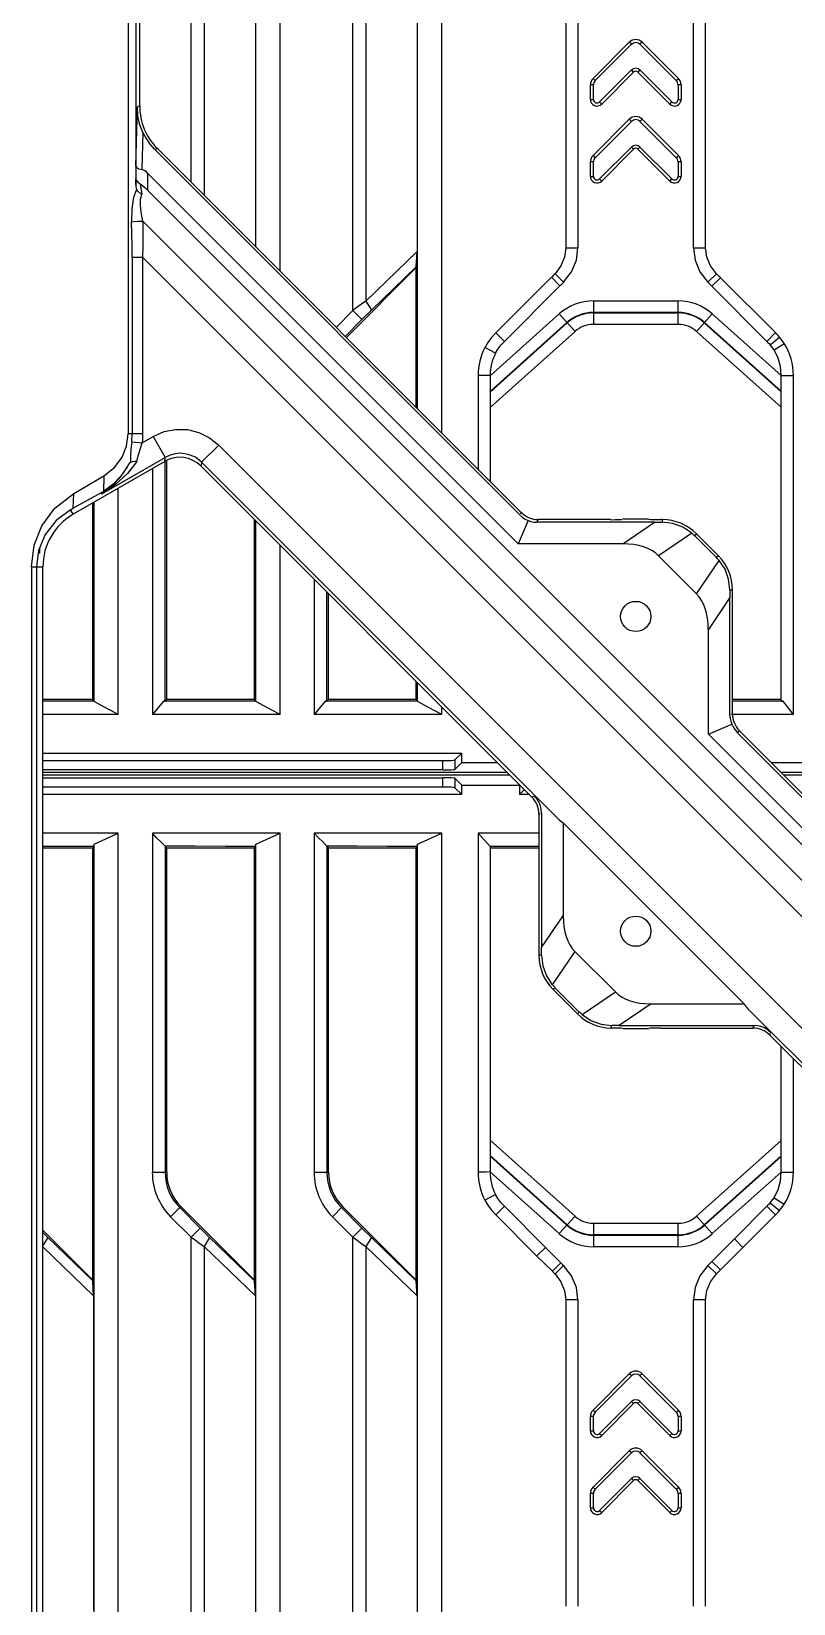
# Model space of a CAD drawing. Header units: millimetres. Extents: x -3132 to 28633, y 682 to 5849.
# Drawn here: x 23886 to 23948.9, y 2767.2 to 2897.1 of the extents above; entities that cross this region are included whole.
import ezdxf

# ---------------------------------------------------------------- set-up
doc = ezdxf.new("R2010")
doc.units = ezdxf.units.MM

# ---------------------------------------------------------------- blocks, each defined once
blk = doc.blocks.new('rtjg')
at = {"linetype": 'Continuous'}
for p, q in [((18582.99, 2557.33), (18582.99, 2742.31)), ((18584.99, 2555.33), (18584.99, 2742.31)), ((18596.36, 2543.96), (18596.36, 2742.31)), ((18598.36, 2541.96), (18598.36, 2742.31)), ((18572.44, 2734.24), (18572.44, 2541.89)), ((18573.06, 2734.24), (18573.06, 2562.49)), ((18573.39, 2568.99), (18573.39, 2734.24)), ((18577.64, 2562.68), (18577.64, 2587.75)), ((18591.01, 2552.08), (18591.01, 2587.75)), ((18578.71, 2586.98), (18578.71, 2561.61)), ((18592.08, 2586.98), (18592.08, 2552.85)), ((18582.95, 2582.88), (18582.95, 2557.37)), ((18596.32, 2582.88), (18596.32, 2556.95)), ((18608.61, 2582.57), (18608.61, 2557.26)), ((18609.61, 2582.57), (18609.61, 2557.26)), ((18619.16, 2557.26), (18619.16, 2582.57)), ((18620.16, 2557.26), (18620.16, 2582.57)), ((18613.86, 2574.25), (18610.86, 2571.25)), ((18611.04, 2571.08), (18614.04, 2574.08)), ((18614.04, 2574.08), (18613.86, 2574.25)), ((18614.92, 2574.25), (18614.74, 2574.08)), ((18614.74, 2574.08), (18617.74, 2571.08)), ((18617.92, 2571.25), (18614.92, 2574.25)), ((18614.04, 2571.96), (18611.4, 2569.32)), ((18611.58, 2569.14), (18614.21, 2571.78)), ((18614.21, 2571.78), (18614.04, 2571.96)), ((18614.74, 2571.96), (18614.57, 2571.78)), ((18614.57, 2571.78), (18617.2, 2569.14)), ((18617.38, 2569.32), (18614.74, 2571.96)), ((18610.64, 2569.53), (18610.64, 2570.72)), ((18610.89, 2570.72), (18610.64, 2570.72)), ((18610.86, 2571.25), (18611.04, 2571.08)), ((18610.89, 2569.53), (18610.89, 2570.72)), ((18617.74, 2571.08), (18617.92, 2571.25)), ((18617.89, 2570.72), (18617.89, 2569.53)), ((18618.14, 2570.72), (18617.89, 2570.72)), ((18618.14, 2570.72), (18618.14, 2569.53)), ((18610.64, 2569.53), (18610.89, 2569.53)), ((18611.4, 2569.32), (18611.58, 2569.14)), ((18617.2, 2569.14), (18617.38, 2569.32)), ((18617.89, 2569.53), (18618.14, 2569.53)), ((18573.08, 2564), (18573.2, 2568.91)), ((18573.39, 2568.99), (18573.2, 2568.91)), ((18613.86, 2567.89), (18610.86, 2564.89)), ((18614.04, 2567.71), (18613.86, 2567.89)), ((18614.92, 2567.89), (18614.74, 2567.71)), ((18617.92, 2564.89), (18614.92, 2567.89)), ((18573.66, 2566.79), (18573.58, 2563.73)), ((18611.04, 2564.71), (18614.04, 2567.71)), ((18614.74, 2567.71), (18617.74, 2564.71)), ((18574.63, 2565.38), (18574.85, 2565.47)), ((18574.63, 2565.38), (18604.84, 2535.18)), ((18574.85, 2565.47), (18604.93, 2535.39)), ((18614.04, 2565.59), (18611.4, 2562.96)), ((18611.58, 2562.78), (18614.21, 2565.42)), ((18614.21, 2565.42), (18614.04, 2565.59)), ((18614.74, 2565.59), (18614.57, 2565.42)), ((18614.57, 2565.42), (18617.2, 2562.78)), ((18617.38, 2562.96), (18614.74, 2565.59)), ((18610.64, 2563.17), (18610.64, 2564.36)), ((18610.89, 2564.36), (18610.64, 2564.36)), ((18610.86, 2564.89), (18611.04, 2564.71)), ((18610.89, 2563.17), (18610.89, 2564.36)), ((18617.74, 2564.71), (18617.92, 2564.89)), ((18617.89, 2564.36), (18617.89, 2563.17)), ((18618.14, 2564.36), (18617.89, 2564.36)), ((18618.14, 2564.36), (18618.14, 2563.17)), ((18574.07, 2562.01), (18574.07, 2563.42)), ((18604.68, 2532.81), (18574.07, 2563.42)), ((18610.64, 2563.17), (18610.89, 2563.17)), ((18611.4, 2562.96), (18611.58, 2562.78)), ((18617.2, 2562.78), (18617.38, 2562.96)), ((18617.89, 2563.17), (18618.14, 2563.17)), ((18574.07, 2562.01), (18691.03, 2445.05)), ((18663.49, 2469.63), (18573.64, 2559.47)), ((18572.76, 2556.49), (18572.76, 2541.89)), ((18572.76, 2556.49), (18573.63, 2556.49)), ((18573.63, 2556.49), (18573.63, 2541.89)), ((18573.63, 2556.49), (18662.73, 2467.39)), ((18596.32, 2556.95), (18592.08, 2552.85)), ((18596.25, 2555.69), (18596.32, 2556.95)), ((18608.61, 2557.26), (18609.61, 2557.26)), ((18619.16, 2557.26), (18620.16, 2557.26)), ((18590.47, 2549.85), (18596.22, 2555.61)), ((18592.54, 2552.11), (18596.25, 2555.69)), ((18596.22, 2555.61), (18596.25, 2555.69)), ((18596.22, 2555.61), (18596.22, 2544.1)), ((18607.42, 2554.83), (18602.82, 2550.25)), ((18608.12, 2554.12), (18607.42, 2554.83)), ((18608.43, 2554.43), (18607.72, 2555.13)), ((18620.35, 2554.42), (18621.06, 2555.13)), ((18621.39, 2554.8), (18620.68, 2554.09)), ((18625.93, 2550.26), (18621.39, 2554.8)), ((18603.53, 2549.54), (18608.12, 2554.12)), ((18620.68, 2554.09), (18625.23, 2549.54)), ((18592.08, 2552.85), (18592.54, 2552.11)), ((18610.89, 2552.88), (18610.89, 2550.94)), ((18610.89, 2552.88), (18617.9, 2552.88)), ((18617.9, 2550.94), (18617.9, 2552.88)), ((18591.01, 2552.08), (18589.63, 2550.69)), ((18590.37, 2549.95), (18591.76, 2551.34)), ((18591.76, 2551.34), (18591.01, 2552.08)), ((18608.07, 2551.8), (18602.36, 2546.68)), ((18608.7, 2551.09), (18602.36, 2545.4)), ((18602.36, 2545.34), (18608.73, 2551.06)), ((18609.37, 2550.35), (18608.07, 2551.8)), ((18617.9, 2551.93), (18610.89, 2551.93)), ((18610.89, 2551.89), (18617.9, 2551.89)), ((18617.9, 2550.94), (18610.89, 2550.94)), ((18620.71, 2551.8), (18619.42, 2550.36)), ((18620.05, 2551.06), (18626.42, 2545.36)), ((18626.42, 2545.42), (18620.08, 2551.1)), ((18626.42, 2546.71), (18620.71, 2551.8)), ((18602.36, 2544.07), (18609.37, 2550.35)), ((18603.53, 2549.54), (18602.82, 2550.25)), ((18619.42, 2550.36), (18626.42, 2544.09)), ((18625.23, 2549.54), (18625.93, 2550.26)), ((18625.5, 2549.25), (18626.27, 2549.89)), ((18602.81, 2548.56), (18601.91, 2549.02)), ((18625.82, 2548.83), (18626.67, 2549.36)), ((18601.36, 2546.73), (18601.36, 2538.96)), ((18602.36, 2546.73), (18601.36, 2546.73)), ((18602.36, 2546.73), (18602.36, 2537.96)), ((18626.42, 2546.71), (18627.42, 2546.72)), ((18626.42, 2519.81), (18626.42, 2546.71)), ((18627.42, 2518.72), (18627.42, 2546.71)), ((18573.63, 2541.89), (18572.44, 2541.89)), ((18572.73, 2541.25), (18573.6, 2541.16)), ((18573.6, 2541.16), (18574.51, 2541.69)), ((18574.51, 2541.69), (18575.5, 2539.95)), ((18578.51, 2539.56), (18579.92, 2540.97)), ((18662.73, 2458.16), (18579.92, 2540.97)), ((18575.46, 2539.62), (18567.89, 2535.25)), ((18570.26, 2536.93), (18575.5, 2539.95)), ((18572.37, 2539.2), (18571.84, 2538.41)), ((18572.17, 2538.85), (18572.37, 2539.2)), ((18573.15, 2539.61), (18572.38, 2538.63)), ((18575.46, 2539.62), (18575.5, 2539.95)), ((18575.49, 2519.81), (18575.49, 2539.62)), ((18575.62, 2519.94), (18575.62, 2539.7)), ((18578.51, 2539.56), (18578.46, 2539.23)), ((18605.81, 2511.89), (18578.46, 2539.23)), ((18578.51, 2539.56), (18607.96, 2510.11)), ((18567.94, 2536.98), (18570.44, 2538.43)), ((18570.44, 2538.43), (18570.4, 2537.13)), ((18570.44, 2538.43), (18571.32, 2539.12)), ((18571.84, 2538.41), (18571.18, 2537.71)), ((18572.38, 2538.63), (18571.41, 2537.73)), ((18574.44, 2539.03), (18574.44, 2518.72)), ((18570.2, 2537.02), (18567.9, 2535.75)), ((18567.9, 2535.75), (18567.94, 2536.98)), ((18570.2, 2537.02), (18570.26, 2536.93)), ((18571.41, 2537.73), (18570.26, 2536.93)), ((18570.26, 2536.93), (18570.59, 2537.15)), ((18571.18, 2537.71), (18570.4, 2537.13)), ((18571.62, 2518.72), (18571.62, 2537.41)), ((18567.67, 2535.63), (18567.9, 2535.75)), ((18567.89, 2535.25), (18567.67, 2535.63)), ((18569.48, 2536.17), (18569.48, 2519.94)), ((18569.62, 2519.79), (18569.62, 2536.25)), ((18604.93, 2535.39), (18604.87, 2535.25)), ((18582.85, 2534.84), (18582.85, 2519.94)), ((18582.99, 2519.79), (18582.99, 2534.7)), ((18605.49, 2534.75), (18604.68, 2532.81)), ((18615.95, 2534.59), (18606.22, 2534.59)), ((18606.28, 2534.67), (18606.33, 2534.81)), ((18612.31, 2534.81), (18606.33, 2534.81)), ((18613.4, 2534.88), (18613.31, 2534.84)), ((18613.32, 2532.81), (18615.95, 2534.59)), ((18613.4, 2534.88), (18615.38, 2534.88)), ((18615.38, 2534.88), (18615.47, 2534.84)), ((18616.58, 2534.81), (18616.46, 2534.81)), ((18616.58, 2534.81), (18616.58, 2534.59)), ((18565.59, 2533.59), (18565.04, 2532.26)), ((18584.99, 2518.72), (18584.99, 2532.7)), ((18613.32, 2532.81), (18604.68, 2532.81)), ((18619.02, 2533.7), (18616.26, 2531.83)), ((18619.26, 2533.49), (18619.41, 2533.64)), ((18621.07, 2531.68), (18619.26, 2533.49)), ((18619.41, 2533.64), (18621.22, 2531.83)), ((18564.44, 2530.92), (18564.67, 2532.69)), ((18565.04, 2532.26), (18564.87, 2530.92)), ((18565.12, 2532.05), (18565.02, 2532.05)), ((18565.12, 2532.44), (18565.12, 2532.05)), ((18619.41, 2528.69), (18616.26, 2531.83)), ((18619.41, 2528.69), (18621.28, 2531.44)), ((18621.22, 2531.83), (18621.07, 2531.68)), ((18564.44, 2530.92), (18564.44, 2429.74)), ((18564.44, 2530.92), (18565.39, 2530.92)), ((18564.87, 2530.92), (18564.87, 2429.74)), ((18565.39, 2429.74), (18565.39, 2530.92)), ((18587.81, 2529.89), (18587.81, 2518.72)), ((18588.86, 2519.81), (18588.86, 2528.83)), ((18622.17, 2529), (18622.39, 2529)), ((18622.39, 2518.76), (18622.39, 2529)), ((18588.99, 2519.94), (18588.99, 2528.7)), ((18622.17, 2528.37), (18620.39, 2525.74)), ((18622.17, 2518.64), (18622.17, 2528.37)), ((18620.39, 2517.1), (18620.39, 2525.74)), ((18596.22, 2521.47), (18596.22, 2519.94)), ((18596.36, 2519.79), (18596.36, 2521.33)), ((18569.48, 2519.94), (18565.39, 2519.94)), ((18569.62, 2519.8), (18565.39, 2519.8)), ((18575.36, 2519.8), (18574.44, 2518.72)), ((18575.36, 2519.8), (18575.49, 2519.81)), ((18582.99, 2519.8), (18575.36, 2519.8)), ((18575.49, 2519.81), (18575.62, 2519.94)), ((18582.85, 2519.94), (18575.62, 2519.94)), ((18588.73, 2519.8), (18587.81, 2518.72)), ((18588.73, 2519.8), (18588.86, 2519.81)), ((18596.36, 2519.8), (18588.73, 2519.8)), ((18588.86, 2519.81), (18588.99, 2519.94)), ((18596.22, 2519.94), (18588.99, 2519.94)), ((18626.42, 2519.94), (18622.39, 2519.94)), ((18626.57, 2519.8), (18622.39, 2519.8)), ((18626.42, 2519.81), (18626.57, 2519.8)), ((18627.42, 2518.72), (18626.57, 2519.8)), ((18571.62, 2518.72), (18565.39, 2518.72)), ((18584.99, 2518.72), (18574.44, 2518.72)), ((18598.36, 2518.72), (18587.81, 2518.72)), ((18598.36, 2518.72), (18598.36, 2519.33)), ((18622.39, 2518.76), (18622.25, 2518.7)), ((18627.42, 2518.72), (18622.39, 2518.72)), ((18620.39, 2517.1), (18622.33, 2517.91)), ((18622.83, 2517.29), (18622.97, 2517.35)), ((18622.97, 2517.35), (18703.99, 2436.33)), ((18705.46, 2432.03), (18620.39, 2517.1)), ((18565.39, 2515.53), (18600.01, 2515.53)), ((18565.39, 2514.91), (18598.44, 2514.91)), ((18598.44, 2514.13), (18598.44, 2514.91)), ((18600.01, 2515.53), (18599.44, 2514.96)), ((18599.44, 2514.96), (18599.44, 2514.18)), ((18600.01, 2514.75), (18599.44, 2514.18)), ((18600.01, 2514.75), (18600.01, 2515.53)), ((18600.01, 2514.75), (18602.94, 2514.75)), ((18625.57, 2514.75), (18628.77, 2514.75)), ((18598.44, 2514.13), (18565.39, 2514.13)), ((18603.78, 2513.91), (18565.39, 2513.91)), ((18603.98, 2513.71), (18565.39, 2513.71)), ((18565.39, 2513.49), (18598.44, 2513.49)), ((18598.44, 2512.71), (18598.44, 2513.49)), ((18599.44, 2513.44), (18599.44, 2512.66)), ((18600.01, 2512.87), (18599.44, 2513.44)), ((18717.89, 2513.91), (18626.41, 2513.91)), ((18717.89, 2513.71), (18626.61, 2513.71)), ((18598.44, 2512.71), (18565.39, 2512.71)), ((18600.01, 2512.09), (18565.39, 2512.09)), ((18600.01, 2512.09), (18599.44, 2512.66)), ((18600.01, 2512.09), (18600.01, 2512.87)), ((18600.01, 2512.87), (18604.77, 2512.87)), ((18604.77, 2512.87), (18604.77, 2512.09)), ((18604.77, 2512.09), (18605.19, 2512.51)), ((18605.6, 2512.09), (18604.77, 2512.09)), ((18605.95, 2511.94), (18605.81, 2511.89)), ((18606.39, 2510.48), (18606.53, 2510.54)), ((18606.39, 2510.48), (18606.39, 2498.82)), ((18606.61, 2510.59), (18606.61, 2499.45)), ((18608.39, 2509.77), (18608.39, 2502.08)), ((18623.35, 2494.81), (18608.39, 2509.77)), ((18571.62, 2508.9), (18565.39, 2508.9)), ((18569.62, 2507.99), (18571.62, 2508.9)), ((18571.62, 2423.02), (18571.62, 2508.9)), ((18574.44, 2508.9), (18574.44, 2480.89)), ((18584.99, 2508.9), (18574.44, 2508.9)), ((18582.99, 2507.99), (18584.99, 2508.9)), ((18584.99, 2275.81), (18584.99, 2508.9)), ((18587.81, 2508.9), (18587.81, 2480.89)), ((18598.36, 2508.9), (18587.81, 2508.9)), ((18596.36, 2507.99), (18598.36, 2508.9)), ((18598.36, 2275.81), (18598.36, 2508.9)), ((18601.36, 2508.9), (18601.36, 2480.89)), ((18606.39, 2508.9), (18601.36, 2508.9)), ((18601.36, 2508.9), (18602.36, 2507.81)), ((18569.48, 2507.68), (18565.39, 2507.68)), ((18569.61, 2507.81), (18569.48, 2507.68)), ((18569.48, 2507.68), (18569.48, 2472.01)), ((18569.61, 2507.81), (18569.63, 2507.99)), ((18569.62, 2424.41), (18569.62, 2507.99)), ((18575.5, 2507.82), (18575.49, 2480.89)), ((18575.62, 2480.89), (18575.62, 2507.68)), ((18582.85, 2507.68), (18575.62, 2507.68)), ((18582.98, 2507.81), (18582.85, 2507.68)), ((18582.85, 2507.68), (18582.85, 2472.01)), ((18582.98, 2507.81), (18583, 2507.99)), ((18582.99, 2275.81), (18582.99, 2507.99)), ((18588.87, 2507.82), (18588.86, 2480.89)), ((18588.99, 2480.89), (18588.99, 2507.68)), ((18596.22, 2507.68), (18588.99, 2507.68)), ((18596.35, 2507.81), (18596.22, 2507.68)), ((18596.22, 2507.68), (18596.22, 2472.01)), ((18596.35, 2507.81), (18596.37, 2507.99)), ((18596.36, 2275.81), (18596.36, 2507.99)), ((18602.36, 2507.81), (18602.36, 2480.92)), ((18606.39, 2507.81), (18602.36, 2507.81)), ((18606.39, 2507.68), (18602.36, 2507.68)), ((18606.61, 2499.45), (18608.39, 2502.08)), ((18609.36, 2499.14), (18607.49, 2496.38)), ((18609.36, 2499.14), (18612.72, 2495.79)), ((18606.61, 2498.82), (18606.39, 2498.82)), ((18607.56, 2495.99), (18607.71, 2496.14)), ((18609.57, 2493.98), (18607.56, 2495.99)), ((18607.71, 2496.14), (18609.72, 2494.13)), ((18609.96, 2493.92), (18612.72, 2495.79)), ((18609.72, 2494.13), (18609.57, 2493.98)), ((18615.66, 2494.81), (18613.03, 2493.03)), ((18615.66, 2494.81), (18623.35, 2494.81)), ((18623.69, 2494.38), (18661.32, 2456.75)), ((18612.83, 2492.8), (18612.31, 2492.81)), ((18612.4, 2492.81), (18612.4, 2493.03)), ((18613.03, 2493.03), (18624.17, 2493.03)), ((18613.4, 2492.74), (18613.31, 2492.78)), ((18615.38, 2492.74), (18613.4, 2492.74)), ((18615.38, 2492.74), (18615.47, 2492.78)), ((18616.46, 2492.81), (18624.06, 2492.81)), ((18624.12, 2492.95), (18624.06, 2492.81)), ((18625.47, 2492.23), (18625.52, 2492.37)), ((18676.3, 2441.39), (18625.47, 2492.23)), ((18626.42, 2480.91), (18626.42, 2491.27)), ((18627.42, 2480.9), (18627.42, 2490.27)), ((18609.37, 2477.27), (18602.36, 2483.55)), ((18626.42, 2483.53), (18619.42, 2477.26)), ((18608.73, 2476.56), (18602.36, 2482.28)), ((18602.36, 2482.22), (18608.7, 2476.53)), ((18626.42, 2482.25), (18620.05, 2476.56)), ((18620.08, 2476.52), (18626.42, 2482.19)), ((18574.44, 2480.89), (18575.62, 2480.89)), ((18587.81, 2480.89), (18588.99, 2480.89)), ((18602.36, 2480.92), (18608.07, 2475.82)), ((18620.71, 2475.82), (18626.42, 2480.91)), ((18626.42, 2480.91), (18627.42, 2480.89)), ((18602.81, 2479.06), (18601.91, 2478.6)), ((18625.32, 2478.17), (18622.55, 2475.39)), ((18625.5, 2478.37), (18626.27, 2477.73)), ((18625.82, 2478.79), (18626.66, 2478.25)), ((18576.79, 2478.06), (18575.95, 2477.22)), ((18575.95, 2477.22), (18577.64, 2475.54)), ((18576.7, 2477.97), (18578.39, 2476.28)), ((18582.85, 2472.01), (18576.79, 2478.06)), ((18590.16, 2478.06), (18589.32, 2477.22)), ((18589.32, 2477.22), (18591.01, 2475.54)), ((18590.07, 2477.97), (18591.76, 2476.28)), ((18596.22, 2472.01), (18590.16, 2478.06)), ((18603.53, 2478.08), (18602.83, 2477.37)), ((18602.83, 2477.37), (18606.22, 2473.97)), ((18606.93, 2474.68), (18603.53, 2478.08)), ((18608.07, 2475.82), (18609.37, 2477.27)), ((18619.42, 2477.26), (18620.71, 2475.82)), ((18623.25, 2474.68), (18625.93, 2477.37)), ((18625.23, 2478.08), (18625.93, 2477.37)), ((18569.48, 2472.01), (18565.39, 2476.1)), ((18577.64, 2475.54), (18578.39, 2476.28)), ((18591.01, 2475.54), (18591.76, 2476.28)), ((18610.89, 2476.68), (18610.89, 2474.74)), ((18610.89, 2476.68), (18617.9, 2476.68)), ((18617.9, 2475.73), (18610.89, 2475.73)), ((18610.89, 2475.69), (18617.9, 2475.69)), ((18617.9, 2474.74), (18617.9, 2476.68)), ((18565.8, 2475.51), (18565.39, 2474.84)), ((18565.39, 2474.72), (18569.58, 2470.67)), ((18569.51, 2471.93), (18565.8, 2475.51)), ((18577.64, 2439.87), (18577.64, 2475.54)), ((18579.17, 2475.51), (18578.71, 2474.76)), ((18578.71, 2474.76), (18578.71, 2440.64)), ((18578.71, 2474.76), (18582.95, 2470.67)), ((18582.88, 2471.93), (18579.17, 2475.51)), ((18591.01, 2439.87), (18591.01, 2475.54)), ((18592.54, 2475.51), (18592.08, 2474.76)), ((18592.08, 2474.76), (18592.08, 2440.64)), ((18592.08, 2474.76), (18596.32, 2470.67)), ((18596.25, 2471.93), (18592.54, 2475.51)), ((18606.93, 2474.68), (18606.22, 2473.98)), ((18608.21, 2473.41), (18606.93, 2474.68)), ((18617.9, 2474.74), (18610.89, 2474.74)), ((18622.54, 2475.39), (18623.25, 2474.68)), ((18606.22, 2473.97), (18607.5, 2472.71)), ((18607.5, 2472.71), (18608.21, 2473.41)), ((18608.43, 2473.19), (18607.72, 2472.49)), ((18620.35, 2473.2), (18621.06, 2472.49)), ((18621.39, 2472.82), (18620.68, 2473.53)), ((18569.48, 2472.01), (18569.51, 2471.93)), ((18569.58, 2470.67), (18569.51, 2471.93)), ((18582.85, 2472.01), (18582.88, 2471.93)), ((18582.95, 2470.67), (18582.88, 2471.93)), ((18596.22, 2472.01), (18596.25, 2471.93)), ((18596.32, 2470.67), (18596.25, 2471.93)), ((18569.58, 2470.67), (18569.58, 2444.74)), ((18582.95, 2470.67), (18582.95, 2444.74)), ((18596.32, 2470.67), (18596.32, 2444.74)), ((18608.61, 2470.35), (18608.61, 2445.05)), ((18609.61, 2470.36), (18608.61, 2470.36)), ((18609.61, 2470.36), (18609.61, 2445.05)), ((18619.16, 2445.05), (18619.16, 2470.35)), ((18620.16, 2470.35), (18619.16, 2470.35)), ((18620.16, 2445.05), (18620.16, 2470.35)), ((18613.86, 2464.25), (18610.86, 2461.25)), ((18611.04, 2461.08), (18614.04, 2464.08)), ((18614.04, 2464.08), (18613.86, 2464.25)), ((18614.92, 2464.25), (18614.74, 2464.08)), ((18614.74, 2464.08), (18617.74, 2461.08)), ((18617.92, 2461.25), (18614.92, 2464.25)), ((18614.04, 2461.96), (18611.4, 2459.32)), ((18611.58, 2459.14), (18614.21, 2461.78)), ((18614.21, 2461.78), (18614.04, 2461.96)), ((18614.74, 2461.96), (18614.57, 2461.78)), ((18614.57, 2461.78), (18617.2, 2459.14)), ((18617.38, 2459.32), (18614.74, 2461.96)), ((18610.64, 2459.53), (18610.64, 2460.72)), ((18610.89, 2460.72), (18610.64, 2460.72)), ((18610.86, 2461.25), (18611.04, 2461.08)), ((18610.89, 2459.53), (18610.89, 2460.72)), ((18617.74, 2461.08), (18617.92, 2461.25)), ((18617.89, 2460.72), (18617.89, 2459.53)), ((18618.14, 2460.72), (18617.89, 2460.72)), ((18618.14, 2460.72), (18618.14, 2459.53)), ((18610.64, 2459.53), (18610.89, 2459.53)), ((18611.4, 2459.32), (18611.58, 2459.14)), ((18617.2, 2459.14), (18617.38, 2459.32)), ((18617.89, 2459.53), (18618.14, 2459.53)), ((18613.86, 2457.89), (18610.86, 2454.89)), ((18611.04, 2454.71), (18614.04, 2457.71)), ((18614.04, 2457.71), (18613.86, 2457.89)), ((18614.92, 2457.89), (18614.74, 2457.71)), ((18614.74, 2457.71), (18617.74, 2454.71)), ((18617.92, 2454.89), (18614.92, 2457.89)), ((18610.86, 2454.89), (18611.04, 2454.71)), ((18614.04, 2455.59), (18611.4, 2452.96)), ((18611.58, 2452.78), (18614.21, 2455.42)), ((18614.21, 2455.42), (18614.04, 2455.59)), ((18614.74, 2455.59), (18614.57, 2455.42)), ((18614.57, 2455.42), (18617.2, 2452.78)), ((18617.38, 2452.96), (18614.74, 2455.59)), ((18617.74, 2454.71), (18617.92, 2454.89)), ((18610.64, 2453.17), (18610.64, 2454.36)), ((18610.89, 2454.36), (18610.64, 2454.36)), ((18610.89, 2453.17), (18610.89, 2454.36)), ((18617.89, 2454.36), (18617.89, 2453.17)), ((18618.14, 2454.36), (18617.89, 2454.36)), ((18618.14, 2454.36), (18618.14, 2453.17)), ((18610.64, 2453.17), (18610.89, 2453.17)), ((18611.4, 2452.96), (18611.58, 2452.78)), ((18617.2, 2452.78), (18617.38, 2452.96)), ((18617.89, 2453.17), (18618.14, 2453.17))]:
    blk.add_line(p, q, dxfattribs=at)
for points in [[(18573.66, 2566.79), (18573.41, 2567.43), (18573.25, 2568.15), (18573.2, 2568.91)], [(18573.66, 2566.79), (18573.92, 2566.29), (18574.23, 2565.84), (18574.59, 2565.43)], [(18573.08, 2564), (18573.15, 2563.9), (18573.32, 2563.8), (18573.58, 2563.73)], [(18573.06, 2562.49), (18573.06, 2562.67), (18573.07, 2562.83), (18573.08, 2562.97)], [(18573.08, 2562.97), (18573.12, 2562.83), (18573.24, 2562.69), (18573.42, 2562.56)], [(18573.12, 2562.09), (18572.89, 2561.42), (18572.75, 2560.51), (18572.72, 2559.42)], [(18573.06, 2562.49), (18573.06, 2562.34), (18573.09, 2562.2), (18573.12, 2562.09)], [(18573.56, 2561.7), (18573.38, 2561.81), (18573.23, 2561.95), (18573.12, 2562.09)], [(18573.42, 2562.56), (18573.45, 2562.36), (18573.5, 2562.07), (18573.56, 2561.7)], [(18573.42, 2562.56), (18573.62, 2562.42), (18573.84, 2562.23), (18574.07, 2562.01)], [(18573.64, 2559.47), (18573.5, 2560.21), (18573.45, 2560.8), (18573.46, 2561.29), (18573.56, 2561.7)], [(18572.72, 2559.42), (18572.94, 2559.44), (18573.24, 2559.46), (18573.64, 2559.47)], [(18572.76, 2556.49), (18572.76, 2557.47), (18572.74, 2558.44), (18572.72, 2559.42)], [(18573.64, 2559.47), (18573.65, 2558.47), (18573.64, 2557.47), (18573.63, 2556.49)], [(18608.61, 2557.26), (18608.51, 2556.5), (18608.21, 2555.78), (18607.72, 2555.13)], [(18608.43, 2554.43), (18609.08, 2555.28), (18609.48, 2556.24), (18609.61, 2557.26)], [(18619.16, 2557.26), (18619.3, 2556.24), (18619.7, 2555.28), (18620.35, 2554.42)], [(18621.06, 2555.13), (18620.56, 2555.77), (18620.26, 2556.5), (18620.16, 2557.26)], [(18592.08, 2552.85), (18591.73, 2552.6), (18591.37, 2552.35), (18591.01, 2552.08)], [(18591.76, 2551.34), (18592.03, 2551.61), (18592.29, 2551.86), (18592.54, 2552.11)], [(18602.82, 2550.25), (18602.46, 2549.85), (18602.16, 2549.44), (18601.91, 2549.01)], [(18626.27, 2549.89), (18626.15, 2550.02), (18626.04, 2550.14), (18625.93, 2550.26)], [(18626.67, 2549.36), (18626.54, 2549.54), (18626.41, 2549.72), (18626.27, 2549.89)], [(18602.81, 2548.56), (18603, 2548.9), (18603.24, 2549.22), (18603.53, 2549.54)], [(18625.23, 2549.54), (18625.32, 2549.45), (18625.41, 2549.35), (18625.5, 2549.25)], [(18625.82, 2548.83), (18625.72, 2548.97), (18625.62, 2549.11), (18625.5, 2549.25)], [(18626.42, 2546.71), (18626.35, 2547.45), (18626.15, 2548.16), (18625.82, 2548.83)], [(18571.32, 2539.12), (18571.94, 2539.96), (18572.31, 2540.89), (18572.44, 2541.89)], [(18572.73, 2541.25), (18572.75, 2541.46), (18572.76, 2541.68), (18572.76, 2541.89)], [(18573.63, 2541.89), (18573.63, 2541.65), (18573.62, 2541.4), (18573.6, 2541.16)], [(18574.51, 2541.69), (18575.4, 2542.08), (18576.36, 2542.27), (18577.33, 2542.25)], [(18577.33, 2542.25), (18578.28, 2542.02), (18579.16, 2541.58), (18579.92, 2540.97)], [(18572.73, 2541.25), (18572.67, 2540.62), (18572.63, 2540.04), (18572.62, 2539.53)], [(18573.15, 2539.61), (18573.27, 2540.08), (18573.42, 2540.6), (18573.6, 2541.16)], [(18572.62, 2539.53), (18572.53, 2539.46), (18572.45, 2539.34), (18572.37, 2539.2)], [(18573.15, 2539.61), (18572.95, 2539.6), (18572.77, 2539.58), (18572.62, 2539.53)], [(18576.75, 2540.29), (18576.32, 2540.25), (18575.9, 2540.14), (18575.5, 2539.95)], [(18578.51, 2539.56), (18577.99, 2539.96), (18577.39, 2540.2), (18576.75, 2540.29)], [(18570.59, 2537.15), (18571.15, 2537.6), (18571.84, 2538.36), (18572.17, 2538.85)], [(18564.67, 2532.69), (18565.31, 2534.3), (18566.39, 2535.76), (18567.94, 2536.98)], [(18567.67, 2535.63), (18566.48, 2534.75), (18565.59, 2533.59)], [(18604.86, 2535.16), (18605.04, 2535), (18605.26, 2534.86), (18605.49, 2534.75)], [(18605.49, 2534.75), (18605.73, 2534.66), (18605.97, 2534.61), (18606.22, 2534.59)], [(18615.47, 2534.84), (18615.64, 2534.82), (18616, 2534.81), (18616.46, 2534.81)], [(18619.02, 2533.7), (18618.29, 2534.19), (18617.46, 2534.49), (18616.58, 2534.59)], [(18622.17, 2529), (18622.07, 2529.88), (18621.77, 2530.71), (18621.28, 2531.44)], [(18569.63, 2519.79), (18569.58, 2519.84), (18569.48, 2519.94)], [(18571.62, 2518.72), (18570.94, 2519.08), (18570.27, 2519.44), (18569.62, 2519.79)], [(18583, 2519.79), (18582.95, 2519.84), (18582.85, 2519.94)], [(18584.99, 2518.72), (18584.31, 2519.08), (18583.64, 2519.44), (18582.99, 2519.79)], [(18596.37, 2519.79), (18596.32, 2519.84), (18596.22, 2519.94)], [(18598.36, 2518.72), (18597.68, 2519.08), (18597.01, 2519.44), (18596.36, 2519.79)], [(18622.17, 2518.64), (18622.19, 2518.39), (18622.24, 2518.15), (18622.33, 2517.91)], [(18622.33, 2517.91), (18622.44, 2517.68), (18622.58, 2517.46), (18622.74, 2517.28)], [(18703.99, 2436.02), (18703.61, 2436.4), (18703.24, 2436.78), (18622.75, 2517.26)], [(18606.61, 2510.59), (18606.58, 2510.88), (18606.51, 2511.16), (18606.4, 2511.44), (18606.23, 2511.71), (18606, 2511.97)], [(18575.5, 2507.82), (18575.15, 2508.18), (18574.79, 2508.53), (18574.44, 2508.9)], [(18588.87, 2507.82), (18588.52, 2508.18), (18588.16, 2508.53), (18587.81, 2508.9)], [(18569.61, 2507.81), (18567.1, 2507.81), (18565.39, 2507.81)], [(18575.49, 2507.82), (18575.53, 2507.77), (18575.62, 2507.68)], [(18582.98, 2507.81), (18580.47, 2507.81), (18577.97, 2507.82), (18575.5, 2507.82)], [(18588.86, 2507.82), (18588.9, 2507.77), (18588.99, 2507.68)], [(18596.35, 2507.81), (18593.84, 2507.81), (18591.34, 2507.82), (18588.87, 2507.82)], [(18606.61, 2498.82), (18606.71, 2497.94), (18607.01, 2497.11), (18607.49, 2496.38)], [(18609.96, 2493.92), (18610.69, 2493.43), (18611.52, 2493.13), (18612.4, 2493.03)], [(18613.3, 2492.78), (18613.15, 2492.79), (18612.83, 2492.8)], [(18625.55, 2492.42), (18625.29, 2492.65), (18625.02, 2492.82), (18624.74, 2492.93), (18624.46, 2493), (18624.17, 2493.03)], [(18602.36, 2480.92), (18602.03, 2480.91), (18601.7, 2480.91), (18601.36, 2480.89)], [(18625.82, 2478.79), (18626.15, 2479.46), (18626.35, 2480.17), (18626.42, 2480.91)], [(18601.91, 2478.6), (18602.16, 2478.17), (18602.46, 2477.76), (18602.83, 2477.37)], [(18603.53, 2478.08), (18603.24, 2478.4), (18603, 2478.72), (18602.81, 2479.06)], [(18625.5, 2478.37), (18625.41, 2478.27), (18625.32, 2478.17)], [(18625.5, 2478.37), (18625.62, 2478.51), (18625.72, 2478.65), (18625.82, 2478.79)], [(18626.27, 2477.73), (18626.41, 2477.9), (18626.54, 2478.08), (18626.66, 2478.25)], [(18625.93, 2477.37), (18626.05, 2477.48), (18626.16, 2477.6), (18626.27, 2477.73)], [(18565.8, 2475.51), (18565.55, 2475.76), (18565.39, 2475.91)], [(18579.17, 2475.51), (18578.92, 2475.76), (18578.66, 2476.01), (18578.39, 2476.28)], [(18592.54, 2475.51), (18592.29, 2475.76), (18592.03, 2476.01), (18591.76, 2476.28)], [(18577.64, 2475.54), (18578, 2475.27), (18578.36, 2475.01), (18578.71, 2474.76)], [(18591.01, 2475.54), (18591.37, 2475.27), (18591.73, 2475.01), (18592.08, 2474.76)], [(18622.55, 2475.39), (18621.92, 2474.76), (18621.3, 2474.14), (18620.68, 2473.53)], [(18621.39, 2472.82), (18622.01, 2473.44), (18622.64, 2474.06), (18623.25, 2474.68)], [(18609.61, 2470.35), (18609.48, 2471.37), (18609.08, 2472.34), (18608.43, 2473.19)], [(18620.35, 2473.2), (18619.7, 2472.34), (18619.3, 2471.38), (18619.16, 2470.35)], [(18607.72, 2472.49), (18608.21, 2471.84), (18608.51, 2471.12), (18608.61, 2470.35)], [(18620.16, 2470.35), (18620.26, 2471.12), (18620.56, 2471.85), (18621.06, 2472.49)]]:
    blk.add_lwpolyline(points, dxfattribs=at)
for centre in [(18614.39, 2526.81), (18614.39, 2500.81)]:
    blk.add_circle(centre, 1.25, dxfattribs=at)
for centre, radius, start, end in [((18614.39, 2573.72), 0.75, 45, 135), ((18614.39, 2573.72), 0.5, 45, 135), ((18614.39, 2571.6), 0.5, 45, 135), ((18614.39, 2571.6), 0.25, 45, 135), ((18611.39, 2570.72), 0.75, 135, 179.9999), ((18611.39, 2570.72), 0.5, 135, 180), ((18617.39, 2570.72), 0.5, 0, 45), ((18617.39, 2570.72), 0.75, 0, 45), ((18611.19, 2569.53), 0.55, 180, 315), ((18611.19, 2569.53), 0.3, 180, 315), ((18617.59, 2569.53), 0.55, 225.0001, 0), ((18617.59, 2569.53), 0.3, 225.0001, 0), ((18614.39, 2567.36), 0.75, 45, 135), ((18614.39, 2567.36), 0.5, 45, 135), ((18614.39, 2565.24), 0.5, 45, 135), ((18614.39, 2565.24), 0.25, 45, 135), ((18611.39, 2564.36), 0.75, 135, 179.9999), ((18611.39, 2564.36), 0.5, 135, 180), ((18617.39, 2564.36), 0.5, 0, 45), ((18617.39, 2564.36), 0.75, 0, 45), ((18611.19, 2563.17), 0.55, 180, 315), ((18611.19, 2563.17), 0.3, 180, 315), ((18617.59, 2563.17), 0.55, 225.0001, 0), ((18617.59, 2563.17), 0.3, 225.0001, 0), ((18663.69, 2498.41), 79.68, 134.6173, 134.9253), ((18564.87, 2498.29), 79.92, 44.9993, 45.3289), ((18663.69, 2498.41), 78.68, 134.6114, 134.9253), ((18564.87, 2498.29), 78.92, 44.9993, 45.3339), ((18610.89, 2548.66), 4.22, 90, 131.8997), ((18617.9, 2548.66), 4.22, 48.1871, 90), ((18610.89, 2548.66), 3.27, 90, 131.8997), ((18610.89, 2548.66), 3.23, 90, 131.8997), ((18610.89, 2548.66), 2.28, 90, 131.8997), ((18617.9, 2548.66), 3.27, 48.1871, 90), ((18617.9, 2548.66), 3.23, 48.1871, 90), ((18617.9, 2548.66), 2.28, 48.1871, 90), ((18606.36, 2546.73), 5, 152.7519, 180), ((18606.36, 2546.73), 4, 152.6526, 180), ((18622.42, 2546.73), 5, 359.8408, 31.8176), ((18570.39, 2530.92), 5, 120, 180), ((18616.58, 2530.81), 4, 45, 90), ((18618.39, 2529), 4, 0, 45), ((18610.39, 2498.82), 4, 180, 225), ((18612.4, 2496.81), 4, 225, 268.8059), ((18579.62, 2480.89), 5.19, 180, 225), ((18579.62, 2480.89), 4.13, 180, 225), ((18579.62, 2480.89), 4, 180, 225), ((18592.99, 2480.89), 5.19, 180, 225), ((18592.99, 2480.89), 4.13, 180, 225), ((18592.99, 2480.89), 4, 180, 225), ((18606.36, 2480.89), 5, 180, 207.2508), ((18606.36, 2480.89), 4, 179.5531, 207.3462), ((18622.42, 2480.89), 5, 328.1199, 0.0467), ((18610.89, 2478.96), 2.28, 228.1003, 270), ((18617.9, 2478.96), 2.28, 270, 311.8129), ((18610.89, 2478.96), 4.22, 228.1003, 270), ((18610.89, 2478.96), 3.27, 228.1003, 270), ((18610.89, 2478.96), 3.23, 228.1003, 270), ((18617.9, 2478.96), 3.23, 270, 311.8129), ((18617.9, 2478.96), 3.27, 270, 311.8129), ((18617.9, 2478.96), 4.22, 270, 311.8129), ((18663.69, 2529.2), 78.68, 225.1588, 225.388), ((18564.87, 2529.33), 78.92, 314.6652, 314.9997), ((18663.69, 2529.2), 79.68, 225.1588, 225.382), ((18564.87, 2529.33), 79.92, 314.6701, 314.9997), ((18614.39, 2463.72), 0.75, 45, 135), ((18614.39, 2463.72), 0.5, 45.0001, 135), ((18614.39, 2461.6), 0.5, 45, 135), ((18614.39, 2461.6), 0.25, 45, 135), ((18611.39, 2460.72), 0.75, 135, 179.9999), ((18611.39, 2460.72), 0.5, 135, 180), ((18617.39, 2460.72), 0.5, 0, 45), ((18617.39, 2460.72), 0.75, 0, 45), ((18611.19, 2459.53), 0.55, 180, 315), ((18611.19, 2459.53), 0.3, 180, 315), ((18617.59, 2459.53), 0.55, 225.0001, 0), ((18617.59, 2459.53), 0.3, 225.0001, 0), ((18614.39, 2457.36), 0.75, 45, 135), ((18614.39, 2457.36), 0.5, 45, 135), ((18611.39, 2454.36), 0.75, 135, 179.9999), ((18614.39, 2455.24), 0.5, 45, 135), ((18614.39, 2455.24), 0.25, 45, 135), ((18617.39, 2454.36), 0.75, 0, 45), ((18611.39, 2454.36), 0.5, 135, 180), ((18617.39, 2454.36), 0.5, 0, 45), ((18611.19, 2453.17), 0.55, 180, 315), ((18611.19, 2453.17), 0.3, 180, 315), ((18617.59, 2453.17), 0.55, 225.0001, 0), ((18617.59, 2453.17), 0.3, 225.0001, 0)]:
    blk.add_arc(centre, radius, start, end, dxfattribs=at)
for centre, major_axis, ratio, start_param, end_param in [((18578.37, 2568.99), (4.6, 1.91), 0.999286, 9.032331, 9.817225), ((18574.07, 2562.01), (-0.7, 1.7), 0.414214, -0.785398, -0.268326), ((18576.7, 2537.47), (0.33, 2.47), 0.999033, 5.629154, 6.937216), ((18567.61, 2541.7), (4.09, -3.45), 0.998479, -0.365395, -0.322218), ((18606.34, 2536.8), (0.76, 1.84), 0.999286, 2.749146, 3.534039), ((18612.31, 2534.84), (0.996, 0), 0.034921, -1.570796, -0.087266), ((18621.54, 2534.85), (9.14, 0.16), 0.022141, -2.22988, -2.145337), ((18608.11, 2525.74), (8.46, 5.73), 0.489394, 0.093629, 0.625204), ((18616.63, 2530.86), (2.62, 2.62), 0.999801, 0, 0.086501), ((18618.44, 2529.05), (2.62, 2.62), 0.999801, -0.086501, 0), ((18622.43, 2533.96), (0.16, 9.14), 0.022141, -4.137849, -4.053306), ((18613.32, 2520.53), (5.73, 8.46), 0.489394, -0.625204, -0.093629), ((18624.38, 2518.76), (1.84, 0.76), 0.999286, 9.032331, 9.817225), ((18598.44, 2514.96), (1, 0), 0.052408, -1.570796, -0.05236), ((18598.44, 2514.18), (1, 0), 0.052408, -1.570796, -0.05236), ((18598.44, 2513.44), (1, 0), 0.052408, 0.05236, 1.570796), ((18598.44, 2512.66), (1, 0), 0.052408, 0.05236, 1.570796), ((18604.4, 2510.48), (1.84, 0.76), 0.999286, 5.890739, 6.675632), ((18607.89, 2513), (-1.41, 3.41), 0.414214, -3.892084, -3.674311), ((18615.46, 2507.29), (5.73, 8.46), 0.489394, -3.766796, -3.235222), ((18606.35, 2493.86), (0.16, 9.14), 0.022141, -0.996256, -0.911713), ((18610.34, 2498.77), (2.62, 2.62), 0.999801, -3.228094, -3.141593), ((18620.87, 2501.88), (8.46, 5.73), 0.489394, -3.047963, -2.516389), ((18612.35, 2496.76), (2.62, 2.62), 0.999801, -3.141593, -3.055091), ((18626.58, 2494.31), (3.41, -1.41), 0.414214, -2.608875, -2.391101), ((18607.44, 2492.77), (9.14, 0.16), 0.022141, 0.911713, 0.996256), ((18616.46, 2492.77), (0.996, 0), 0.034921, 1.570796, 3.054326), ((18624.06, 2490.82), (0.76, 1.84), 0.999286, 5.890739, 6.675632)]:
    blk.add_ellipse(centre, major_axis=major_axis, ratio=ratio, start_param=start_param, end_param=end_param, dxfattribs=at)
blk = doc.blocks.new('*U107')
blk.add_blockref('rtjg', (-18489.39, -2267.31))
blk = doc.blocks.new('*U108')
at = {"color": 0, "linetype": 'ByBlock', "lineweight": -2, "transparency": 16777216}
blk.add_blockref('*U107', (500, 0), dxfattribs=at)

msp = doc.modelspace()

# ---------------------------------------------------------------- block references
msp.add_blockref('*U108', (23310.901, 2589.228))

doc.saveas('drawing.dxf')
